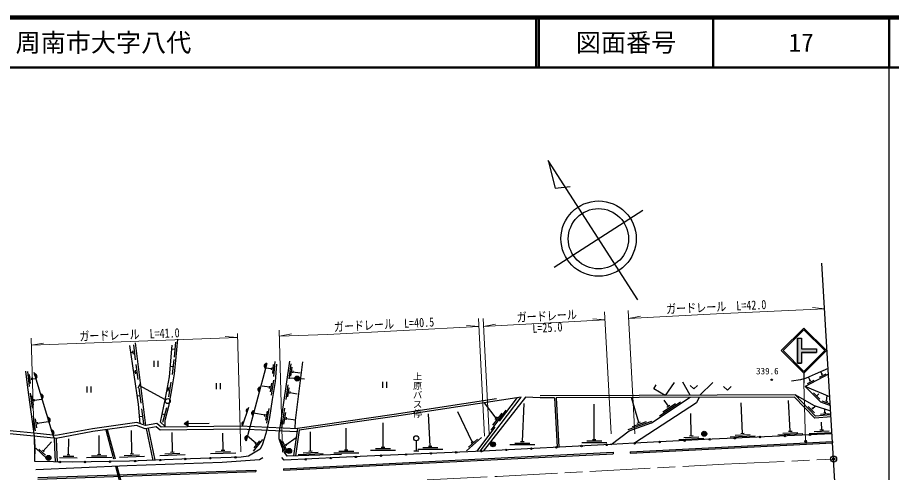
# Model space of a CAD drawing. Units: millimetres at full size, sheet at 1:1000; details may follow other scales. Extents: x 40000 to 680000, y 20000 to 380000.
# Drawn here: x 405402 to 579500, y 289324 to 380000 of the extents above; entities that cross this region are included whole.
import ezdxf
from ezdxf.enums import TextEntityAlignment as Align

# ---------------------------------------------------------------- set-up
doc = ezdxf.new("R2010")
doc.units = ezdxf.units.MM
doc.header["$LTSCALE"] = 1000
doc.header["$PDMODE"] = 32
doc.header["$PDSIZE"] = 500
doc.linetypes.add('CHAIN', pattern=[18.5, 12, -1.5, 3.5, -1.5])
doc.linetypes.add('DASHED', pattern=[7.5, 6, -1.5])
for name, color, linetype, lineweight in [('M-BGD', 7, 'Continuous', 25), ('M-BMK', 2, 'CHAIN', 13), ('M-BMK-OTRS', 5, 'Continuous', 25), ('M-BMK-SRVR', 3, 'Continuous', 25), ('M-STR-HTXT', 7, 'Continuous', 13), ('M-STR-STRC', 7, 'Continuous', 25), ('M-TTL', 2, 'Continuous', 140), ('M-TTL-BAND', 7, 'Continuous', 25), ('M-TTL-LINE', 7, 'Continuous', 50)]:
    doc.layers.add(name, color=color, linetype=linetype, lineweight=lineweight)
for name, color, linetype in [('M-BMK-HTXT', 7, 'Continuous'), ('M-OTRS', 6, 'Continuous'), ('M-TTL-TXT', 7, 'Continuous')]:
    doc.layers.add(name, color=color, linetype=linetype)
doc.styles.add('@ＭＳ ゴシック', font='')
doc.styles.add('ＭＳ ゴシック', font='')
doc.styles.get('@ＭＳ ゴシック').set_extended_font_data('@MS Gothic')
doc.styles.get('ＭＳ ゴシック').set_extended_font_data('MS Gothic')

msp = doc.modelspace()

# ---------------------------------------------------------------- hatches: boundary and pattern name
at = {"layer": 'M-BGD'}
for points in [[(454814, 310079, -0.82183), (455070, 311037)], [(408741, 308976, -0.82183), (409028, 308028)], [(460607, 308074, -1), (461606, 308032, -1)], [(409965, 304930, -0.82183), (410251, 303982)], [(453573, 305421, -0.82183), (453828, 306378)], [(451278, 301974), (451087, 301379, -0.84072)], [(452311, 300689, -0.82183), (452567, 301646)], [(411374, 300269, -0.82183), (411661, 299321)], [(439409, 299619), (438614, 299110), (439420, 298619)], [(412125, 297788, -0.82183), (412412, 296839)], [(450444, 299377), (450252, 298781, -0.84072)], [(450974, 295671, -0.82183), (451229, 296628)], [(541697, 297044, -1), (542697, 297044, -0.41421), (542197, 296544, -0.41421)], [(543449, 295948, -1), (543150, 295934, -1)], [(548444, 296171, -1), (548145, 296157, -1)], [(553439, 296394, -1), (553140, 296380, -1)], [(558434, 296617, -1), (558135, 296603, -1)], [(563429, 296840, -1), (563130, 296826, -1)], [(499623, 294941, -1), (500623, 294941, -0.41421), (500123, 294441, -0.41421)], [(507912, 294097, -1), (507612, 294082, -0.41421), (507754, 294239, -0.41421)], [(512905, 294349, -1), (512606, 294334, -0.41421), (512748, 294492, -0.41421)], [(517899, 294602, -1), (517599, 294586, -0.41421), (517742, 294744, -0.41421)], [(522893, 294854, -1), (522593, 294839, -0.41421), (522735, 294996, -0.41421)], [(528470, 295153, -0.41421), (528329, 294995, -0.41421), (528171, 295136, -1)], [(533463, 295421, -0.41421), (533321, 295264, -0.41421), (533164, 295405, -1)], [(538456, 295690, -0.41421), (538314, 295532, -0.41421), (538156, 295674, -1)], [(411070, 292246, -1), (412070, 292246, -0.41421), (411570, 291746, -0.41421)], [(448977, 292359, -1), (448677, 292349, -0.41421), (448822, 292504, -0.41421)], [(458996, 293621, -1), (459996, 293621, -0.41421), (459496, 293121, -0.41421)], [(472951, 292448, -1), (472651, 292434, -1)], [(477945, 292682, -1), (477646, 292668, -0.41421), (477789, 292825, -0.41421)], [(482940, 292909, -1), (482640, 292896, -0.41421), (482783, 293052, -0.41421)], [(487935, 293137, -1), (487635, 293124, -0.41421), (487778, 293280, -0.41421)], [(492930, 293365, -1), (492630, 293352, -0.41421), (492773, 293508, -0.41421)], [(497924, 293593, -1), (497625, 293580, -0.41421), (497768, 293736, -0.41421)], [(502918, 293845, -1), (502618, 293829, -0.41421), (502761, 293987, -0.41421)], [(413994, 291415, -0.41421), (413841, 291269, -0.41421), (413694, 291422, -1)], [(418993, 291407, -1), (418693, 291402, -1)], [(423993, 291491, -1), (423693, 291486, -1)], [(428991, 291605, -0.41421), (428847, 291449, -0.41421), (428691, 291593, -1)], [(433987, 291809, -0.41421), (433843, 291653, -0.41421), (433687, 291797, -1)], [(438983, 292012, -0.41421), (438839, 291856, -0.41421), (438683, 292000, -1)], [(443980, 292188, -1), (443680, 292178, -0.41421), (443825, 292333, -0.41421)], [(462962, 291968, -1), (462663, 291954, -1)], [(467956, 292208, -1), (467657, 292194, -1)]]:
    msp.add_hatch(color=256, dxfattribs=at).paths.add_polyline_path(points)
at = {"layer": 'M-STR-HTXT'}
msp.add_hatch(color=256, dxfattribs=at).paths.add_polyline_path([(562571, 295702, -0.41421), (562567, 295349, -0.41421), (562214, 295352, -1)])
at = {"layer": 'M-STR-STRC'}
msp.add_hatch(color=256, dxfattribs=at).paths.add_polyline_path([(560795, 311109), (561545, 311109), (561545, 313234), (564545, 313234), (564545, 313984), (561545, 313984), (561545, 316109), (560795, 316109)])

# ---------------------------------------------------------------- linework, layer by layer
at = {"layer": 'M-BGD'}
for p, q in [((428820, 315140), (430887, 298678)), ((436668, 312342), (436930, 315331)), ((428499, 312877), (428412, 313572)), ((428940, 311774), (428566, 314750)), ((436799, 313836), (436201, 313889)), ((428455, 313225), (427999, 313157)), ((436307, 308870), (436628, 311853)), ((429427, 307891), (429054, 310867)), ((432577, 311557), (432577, 310357)), ((433377, 311557), (433377, 310357)), ((436467, 310362), (435871, 310426)), ((455070, 311037), (450974, 295671)), ((454814, 310079), (455070, 311037)), ((456028, 310007), (454824, 310116)), ((456009, 309797), (456047, 310216)), ((456245, 309083), (456409, 310876)), ((456489, 308458), (456762, 311446)), ((459859, 310971), (459429, 308002)), ((460070, 310334), (459812, 308552)), ((407393, 309424), (407720, 306442)), ((407757, 308861), (407953, 307071)), ((408130, 308207), (408176, 307790)), ((408741, 308976), (409028, 308028)), ((428943, 309342), (428567, 309295)), ((428986, 308994), (428899, 309689)), ((460268, 309608), (460208, 309192)), ((460238, 309400), (461723, 309185)), ((563294, 307670), (562936, 308353)), ((565154, 308305), (566483, 309001)), ((565680, 308919), (565419, 309418)), ((565525, 308838), (565835, 309000)), ((408153, 307999), (409008, 308092)), ((419192, 306450), (419192, 305250)), ((419992, 306450), (419992, 305250)), ((435529, 304376), (436034, 307333)), ((444960, 307136), (444960, 305936)), ((445760, 307136), (445760, 305936)), ((455617, 306307), (454134, 306530)), ((455586, 306099), (455648, 306514)), ((455780, 305372), (456048, 307152)), ((455987, 304734), (456434, 307700)), ((459258, 306818), (458828, 303849)), ((460607, 308074), (459608, 308117)), ((461606, 308032), (462605, 307990)), ((478090, 307394), (478090, 306194)), ((478890, 307394), (478890, 306194)), ((567231, 304384), (562300, 306472)), ((562769, 307056), (564098, 307752)), ((563139, 307589), (563449, 307751)), ((407899, 305133), (408315, 302163)), ((409965, 304930), (410251, 303982)), ((430023, 303145), (429650, 306122)), ((435486, 305905), (435209, 305952)), ((435427, 305560), (435545, 306250)), ((453573, 305421), (453828, 306378)), ((459469, 306182), (459211, 304400)), ((459667, 305456), (459606, 305040)), ((459637, 305248), (461121, 305033)), ((563968, 305218), (565236, 303941)), ((564602, 304579), (565028, 305002)), ((408279, 304581), (408529, 302798)), ((408672, 303939), (408730, 303523)), ((408701, 303731), (410261, 303950)), ((429836, 304633), (429264, 304562)), ((500779, 300146), (498396, 303239)), ((505971, 295477), (506312, 303046)), ((512349, 304232), (509508, 304224)), ((512349, 304232), (512916, 294350)), ((512699, 304233), (513266, 294367)), ((520286, 295928), (520286, 302946)), ((529192, 299294), (527679, 304273)), ((533300, 300640), (537468, 303402)), ((533968, 301442), (536469, 303099)), ((535053, 302521), (534225, 303771)), ((549814, 297133), (549541, 303236)), ((559338, 297558), (559012, 303683)), ((565611, 303612), (567298, 302987)), ((566362, 303654), (566756, 303508)), ((566559, 303581), (566701, 304608)), ((430542, 299015), (430168, 301992)), ((434386, 299355), (435122, 302264)), ((451387, 302314), (450172, 298532)), ((451087, 301379), (451278, 301974)), ((452311, 300689), (452567, 301646)), ((454883, 299785), (455174, 301561)), ((455082, 299145), (455567, 302105)), ((458580, 302142), (458007, 298184)), ((458763, 301308), (458418, 298932)), ((495959, 295414), (493097, 301428)), ((499749, 297790), (502766, 301777)), ((534761, 302328), (535345, 302714)), ((562917, 302510), (564169, 301216)), ((563613, 302223), (563905, 301921)), ((563759, 302072), (564273, 302569)), ((566025, 301283), (566443, 301316)), ((566234, 301300), (566184, 301944)), ((408538, 300574), (408954, 297603)), ((408918, 300021), (409168, 298239)), ((409340, 299172), (411610, 299490)), ((411374, 300269), (411661, 299321)), ((430355, 300504), (429760, 300429)), ((434754, 300809), (434231, 300942)), ((438614, 299110), (439409, 299619)), ((439420, 298619), (439409, 299619)), ((454733, 300722), (452435, 301140)), ((454699, 300515), (454767, 300929)), ((458928, 300354), (458847, 299800)), ((458887, 300077), (460748, 299838)), ((487615, 294608), (487266, 301035)), ((500113, 298768), (501923, 301161)), ((500567, 299867), (500990, 300425)), ((527035, 297895), (531749, 299561)), ((527878, 298511), (530706, 299511)), ((539611, 296654), (539530, 301081)), ((565360, 300931), (567154, 301070)), ((409311, 299380), (409370, 298964)), ((412125, 297788), (412412, 296839)), ((428166, 293073), (428105, 297709)), ((431034, 298094), (432367, 291743)), ((431428, 298164), (432772, 291759)), ((438614, 299110), (439420, 298619)), ((439414, 299119), (443614, 299165)), ((450252, 298781), (450444, 299377)), ((470884, 293855), (470884, 298185)), ((478225, 294407), (478225, 299230)), ((528862, 299177), (529522, 299411)), ((565248, 297822), (565947, 297853)), ((565598, 297838), (565531, 299336)), ((415568, 292879), (415640, 296026)), ((421669, 292952), (421644, 296709)), ((436253, 293402), (436192, 297281)), ((446349, 293770), (446298, 297197)), ((450974, 295671), (451229, 296628)), ((452882, 295149), (451205, 296539)), ((457680, 295974), (458920, 293242)), ((458846, 294856), (460891, 296306)), ((463775, 293616), (463775, 297428)), ((494851, 293644), (497858, 296282)), ((495254, 294397), (497059, 295980)), ((537147, 295920), (542140, 296189)), ((538129, 296274), (541125, 296435)), ((539262, 296635), (539961, 296673)), ((547343, 296422), (552338, 296645)), ((548329, 296766), (551326, 296900)), ((549464, 297117), (550163, 297148)), ((556867, 296847), (561862, 297070)), ((557853, 297191), (560850, 297325)), ((558988, 297542), (559688, 297574)), ((563127, 297127), (567650, 297329)), ((564112, 297471), (567109, 297605)), ((410542, 293603), (412202, 295455)), ((452386, 293612), (454301, 295921)), ((452538, 294265), (453687, 295650)), ((452748, 294987), (453016, 295311)), ((458201, 295552), (458945, 293913)), ((458759, 295047), (458933, 294665)), ((477875, 294407), (478575, 294407)), ((484827, 295642), (484827, 293642)), ((486115, 294308), (489115, 294308)), ((487265, 294608), (487965, 294608)), ((495748, 295230), (496169, 295599)), ((503471, 294877), (508471, 294877)), ((504471, 295177), (507471, 295177)), ((505621, 295477), (506321, 295477)), ((517786, 295328), (522786, 295328)), ((518786, 295628), (521786, 295628)), ((519936, 295928), (520636, 295928)), ((528321, 295144), (523657, 294893)), ((527451, 293462), (567756, 295534)), ((527467, 293163), (567771, 295234)), ((567756, 295534), (567771, 295234)), ((409040, 294197), (411220, 292136)), ((409682, 294003), (410990, 292766)), ((410390, 293747), (410695, 293458)), ((414511, 292604), (416611, 292555)), ((415323, 292885), (415813, 292874)), ((420175, 292627), (423174, 292678)), ((421319, 292947), (422019, 292958)), ((425692, 292372), (430688, 292575)), ((426679, 292712), (429677, 292834)), ((427816, 293059), (428515, 293087)), ((433780, 292701), (438776, 292904)), ((434767, 293041), (437764, 293163)), ((435904, 293388), (436603, 293416)), ((443871, 293085), (448868, 293256)), ((444860, 293419), (447859, 293521)), ((446000, 293758), (446699, 293782)), ((461293, 292946), (466291, 293087)), ((462284, 293274), (465283, 293358)), ((463425, 293606), (464125, 293626)), ((468384, 293255), (473384, 293255)), ((469384, 293555), (472384, 293555)), ((470534, 293855), (471234, 293855)), ((475725, 293807), (480725, 293807)), ((476725, 294107), (479725, 294107)), ((483407, 291352), (524047, 293348)), ((483422, 291052), (524062, 293048)), ((484327, 293642), (485327, 293642)), ((485115, 294008), (490115, 294008)), ((524047, 293348), (524062, 293048)), ((527451, 293462), (527467, 293163)), ((413804, 292320), (417304, 292239)), ((419180, 292310), (424179, 292395)), ((458371, 290072), (483407, 291352)), ((458387, 289772), (483422, 291052)), ((409457, 288304), (452895, 289818)), ((409468, 288004), (452906, 289518)), ((452895, 289818), (452906, 289518)), ((458371, 290072), (458387, 289772))]:
    msp.add_line(p, q, dxfattribs=at)
at = {"layer": 'M-BGD', "linetype": 'DASHED'}
for p, q in [((429898, 307156), (429356, 306159)), ((434887, 303794), (429627, 306657)), ((539380, 304709), (537916, 307337)), ((543929, 307263), (541343, 304715)), ((496914, 293547), (505019, 304258)), ((422980, 297825), (429469, 273575)), ((423280, 297866), (429785, 273554))]:
    msp.add_line(p, q, dxfattribs=at)
at = {"layer": 'M-BGD'}
for points in [[(437284, 315924), (436910, 311670), (436622, 308990), (436077, 305804), (435482, 302461), (434773, 299658), (434773, 298387)], [(429866, 299048), (429503, 302945), (427783, 314619)], [(434773, 298595), (433919, 299368), (434869, 304152), (435665, 308370), (436238, 314682)], [(457014, 310900), (456697, 307435), (456161, 303874), (455571, 300270), (454892, 297116), (454179, 294985), (453755, 293992), (451431, 292560), (449941, 292392)], [(469964, 292890), (459141, 292586), (458500, 293442), (458027, 294484), (457553, 296061), (457553, 297185), (457782, 298721), (459637, 311527)], [(462185, 311414), (460731, 299701), (460661, 298079)], [(566895, 310046), (564289, 308937), (562472, 308153), (561369, 307801), (559561, 307521)], [(408847, 291534), (408936, 294449), (408798, 296559), (407439, 306252), (407078, 309549)], [(408639, 309313), (412425, 296795), (412678, 296166), (412792, 294283), (412919, 291440)], [(566963, 308913), (562300, 306472), (565367, 303383), (567334, 302654)], [(539363, 306683), (540113, 305983), (540863, 306683)], [(546058, 306434), (546808, 305734), (547558, 306434)], [(567444, 300792), (564391, 300555), (560311, 304773), (529235, 304678), (509507, 304624)], [(567399, 301547), (564165, 302604), (560311, 304773)], [(500799, 304013), (480431, 300879), (461153, 298100), (460354, 292620)], [(497564, 293577), (505729, 304367), (480490, 300483), (461505, 297747), (460760, 292631)], [(509508, 304224), (506626, 304310), (498140, 293603)], [(567468, 300392), (564234, 300142), (560142, 304372), (529236, 304278), (512699, 304233)], [(523657, 294893), (527264, 297658), (531720, 299233), (539381, 304309)], [(541193, 304314), (540681, 303239), (528321, 295144)], [(461146, 298058), (449746, 298550), (434049, 298379), (433189, 299082), (430887, 298678), (429185, 299294), (420328, 298061), (413036, 296733), (412425, 296795)], [(461059, 297461), (449737, 297950), (433838, 297777), (433022, 298443), (430833, 298059), (429121, 298679), (420424, 297469), (413081, 296131), (412675, 296172)], [(413081, 296131), (413191, 294304), (413318, 291458)], [(567667, 297029), (542222, 295893), (528321, 295144)], [(523657, 294893), (523442, 294882), (498140, 293603), (475080, 292551), (458539, 291756), (458050, 292287)], [(449941, 292392), (439838, 292047), (427743, 291555), (416313, 291362), (408846, 291534)], [(454255, 292268), (453622, 291827), (446186, 291331), (427274, 290684), (409057, 289873)]]:
    msp.add_lwpolyline(points, dxfattribs=at)
at = {"layer": 'M-BGD', "linetype": 'DASHED'}
for points in [[(536222, 307244), (534383, 304694), (532125, 306001), (532590, 306804)], [(412425, 296795), (408720, 297170), (404569, 297556), (401074, 297899)], [(412675, 296172), (408662, 296573), (404512, 296959), (401072, 297296)]]:
    msp.add_lwpolyline(points, dxfattribs=at)
at = {"layer": 'M-BGD'}
for centre, radius in [((461107, 308053), 500), ((555630, 307803), 150), ((435326, 303555), 500), ((484827, 296142), 500), ((542197, 297044), 500), ((543299, 295941), 150), ((548294, 296164), 150), ((553289, 296387), 150), ((558284, 296610), 150), ((563279, 296833), 150), ((500123, 294941), 500), ((507762, 294089), 150), ((512756, 294342), 150), ((517749, 294594), 150), ((522743, 294846), 150), ((528321, 295144), 150), ((533313, 295413), 150), ((538306, 295682), 150), ((411570, 292246), 500), ((448827, 292354), 150), ((459496, 293621), 500), ((472801, 292441), 150), ((477795, 292675), 150), ((482790, 292903), 150), ((487785, 293131), 150), ((492780, 293358), 150), ((497775, 293586), 150), ((502768, 293837), 150), ((413844, 291419), 150), ((418843, 291405), 150), ((423843, 291489), 150), ((428841, 291599), 150), ((433837, 291803), 150), ((438833, 292006), 150), ((443830, 292183), 150), ((462812, 291961), 150), ((467807, 292201), 150)]:
    msp.add_circle(centre, radius, dxfattribs=at)
for centre, radius, start, end in [((455036, 310533), 505, 86.24613, 243.90432), ((408791, 308474), 505, 297.99877, 95.65696), ((410014, 304428), 505, 297.99877, 95.65696), ((453795, 305874), 505, 86.24613, 243.90432), ((451234, 301660), 318, 82.08166, 242.29939), ((452534, 301142), 505, 86.24613, 243.90432), ((411424, 299767), 505, 297.99877, 95.65696), ((412175, 297285), 505, 297.99877, 95.65696), ((450400, 299063), 318, 82.08166, 242.29939), ((451196, 296124), 505, 86.24613, 243.90432)]:
    msp.add_arc(centre, radius, start, end, dxfattribs=at)
at = {"layer": 'M-BMK'}
msp.add_lwpolyline([(72382, 299566), (170897, 283933), (179622, 282574), (196438, 280890), (210483, 279946), (221941, 279585), (235861, 279613), (269737, 280357), (344582, 282778), (369339, 283262), (468500, 286894), (500955, 288561), (546149, 290989), (567965, 292011)], dxfattribs=at)
at = {"layer": 'M-BMK-OTRS'}
msp.add_line((570059, 256705), (565650, 331055), dxfattribs=at)
at = {"layer": 'M-BMK-SRVR'}
for p, q in [((528970, 323716), (511091, 351487)), ((511091, 351487), (512480, 345993)), ((512480, 345993), (515464, 346313)), ((512292, 330224), (529950, 341591))]:
    msp.add_line(p, q, dxfattribs=at)
for centre, radius in [((521157, 335930), 7500), ((521121, 335908), 6000), ((567965, 292011), 600)]:
    msp.add_circle(centre, radius, dxfattribs=at)
at = {"layer": 'M-OTRS'}
msp.add_point((567965, 292011), dxfattribs=at)
at = {"layer": 'M-STR-HTXT'}
for p, q in [((566190, 321949), (563745, 322177)), ((523668, 297013), (522348, 321342)), ((528402, 297038), (527035, 321596)), ((527124, 319999), (529533, 320470)), ((497282, 318400), (494836, 318617)), ((498421, 296574), (497199, 319986)), ((499373, 297006), (498145, 320035)), ((498229, 318449), (500640, 318915)), ((522435, 319747), (519989, 319958)), ((449922, 293474), (449213, 317042)), ((458205, 293413), (457547, 317679)), ((457579, 316503), (459996, 316933)), ((408846, 291534), (408161, 316107)), ((408200, 314694), (449239, 316197)), ((408200, 314694), (410617, 315125)), ((449239, 316197), (446797, 316450)), ((562392, 295527), (562046, 307110))]:
    msp.add_line(p, q, dxfattribs=at)
for points in [[(527124, 319999), (544643, 320940), (566190, 321949)], [(498229, 318449), (499382, 318508), (522435, 319747)], [(457579, 316503), (467182, 316854), (497282, 318400)]]:
    msp.add_lwpolyline(points, dxfattribs=at)
msp.add_circle((562392, 295527), 250, dxfattribs=at)
at = {"layer": 'M-STR-STRC'}
for p, q in [((557546, 313610), (562046, 318110)), ((557899, 313610), (562046, 317756)), ((566546, 313609), (562046, 318110)), ((566192, 313609), (562046, 317756)), ((560795, 316109), (561545, 316109)), ((560795, 316109), (560795, 311109)), ((561545, 316109), (561545, 313984)), ((557546, 313610), (562046, 309109)), ((557899, 313610), (562046, 309462)), ((561545, 313984), (564545, 313984)), ((562046, 309462), (566192, 313609)), ((562046, 309109), (566546, 313609)), ((564545, 313984), (564545, 313234)), ((561545, 313234), (564545, 313234)), ((561545, 313234), (561545, 311109)), ((560795, 311109), (561545, 311109)), ((562046, 309109), (562046, 307110))]:
    msp.add_line(p, q, dxfattribs=at)
msp.add_lwpolyline([(560795, 316109), (561545, 316109), (561545, 313984), (564545, 313984), (564545, 313234), (561545, 313234), (561545, 311109), (560795, 311109)], close=True, dxfattribs=at)
at = {"layer": 'M-TTL'}
msp.add_line((680000, 380000), (40000, 380000), dxfattribs=at)
at = {"layer": 'M-TTL-BAND'}
msp.add_line((579000, 20000), (579000, 370000), dxfattribs=at)
at = {"layer": 'M-TTL-LINE'}
for p, q in [((508747, 380000), (508747, 370000)), ((509247, 380000), (509247, 370000)), ((543997, 380000), (543997, 370000)), ((579000, 380000), (579000, 370000)), ((40000, 370000), (680000, 370000))]:
    msp.add_line(p, q, dxfattribs=at)

# ---------------------------------------------------------------- texts
at = {"layer": 'M-BGD', "style": 'ＭＳ ゴシック'}
msp.add_text('339.6', height=1320, dxfattribs=at).set_placement((552528, 309545), align=Align.MIDDLE_LEFT)
at = {"layer": 'M-BMK-HTXT', "style": '@ＭＳ ゴシック'}
msp.add_text('上原バス停', height=1320, rotation=270, dxfattribs=at).set_placement((485066, 309416), align=Align.MIDDLE_LEFT)
at = {"layer": 'M-STR-HTXT', "style": 'ＭＳ ゴシック', "width": 0.8}
for s, rotation, p in [('ガードレール\u3000L=42.0', 2.681, (544646, 320889)), ('ガードレール', 3.076, (510911, 319076)), ('ガードレール\u3000L=40.5', 2.94, (478484, 317383)), ('ガードレール\u3000L=41.0', 2.097, (427765, 315359))]:
    msp.add_text(s, height=1833, rotation=rotation, dxfattribs=at).set_placement(p, align=Align.BOTTOM_CENTER)
msp.add_text('L=25.0', height=1833, rotation=3.076, dxfattribs=at).set_placement((510908, 319128), align=Align.TOP_CENTER)
at = {"layer": 'M-TTL-TXT', "style": 'ＭＳ ゴシック'}
msp.add_text('周南市大字八代', height=3666, dxfattribs=at).set_placement((405024, 375000), align=Align.MIDDLE_LEFT)
for s, p in [('図面番号', (526622, 375000)), ('17', (561497, 375000))]:
    msp.add_text(s, height=3666, dxfattribs=at).set_placement(p, align=Align.MIDDLE_CENTER)

doc.saveas('drawing.dxf')
